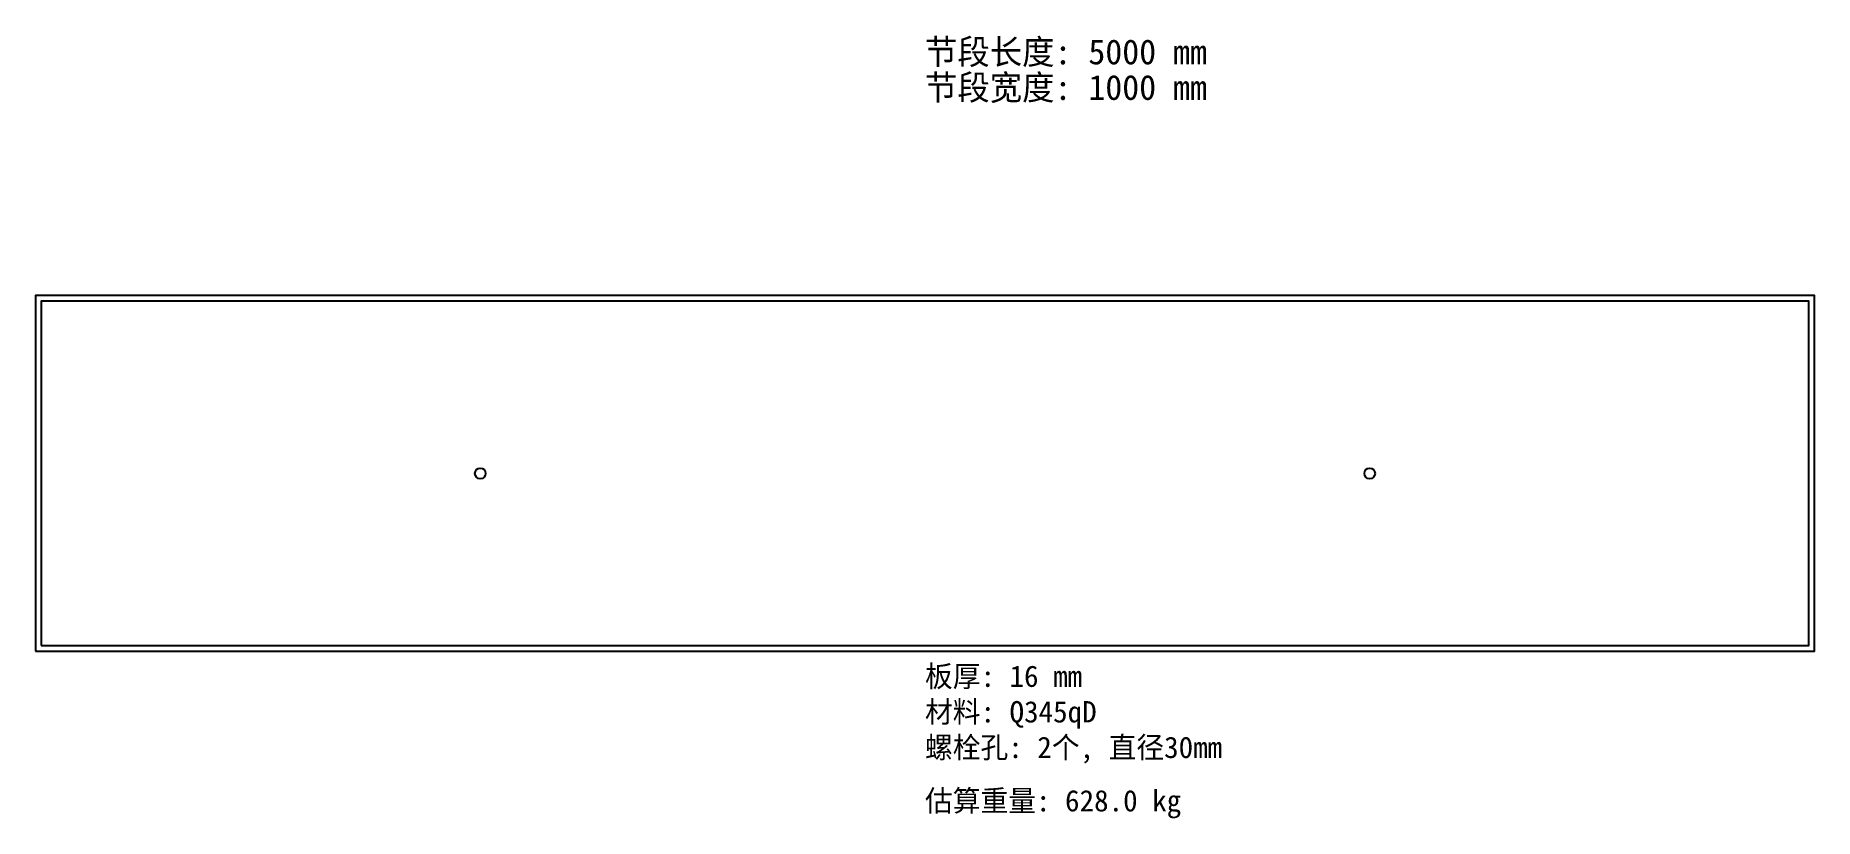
# Model space of a CAD drawing. Header units: millimetres. Extents: x 0 to 5000, y -470 to 1731.
import ezdxf

# ---------------------------------------------------------------- set-up
doc = ezdxf.new("R2010")
doc.units = ezdxf.units.MM
doc.layers.add('轮廓线', color=7, linetype='Continuous')

msp = doc.modelspace()

# ---------------------------------------------------------------- linework, layer by layer
at = {"layer": '轮廓线'}
for points in [[(0, 0), (5000, 0), (5000, 1000), (0, 1000), (0, 0)], [(16, 16), (4984, 16), (4984, 984), (16, 984), (16, 16)]]:
    msp.add_lwpolyline(points, close=True, dxfattribs=at)
for centre in [(1250, 500), (3750, 500)]:
    msp.add_circle(centre, 15, dxfattribs=at)

# ---------------------------------------------------------------- texts
for s, height, p in [('节段长度: 5000 mm', 70, (2500, 1650)), ('节段宽度: 1000 mm', 70, (2500, 1550)), ('板厚: 16 mm', 60, (2500, -100)), ('材料: Q345qD', 60, (2500, -200)), ('螺栓孔: 2个, 直径30mm', 60, (2500, -300)), ('估算重量: 628.0 kg', 60, (2500, -450))]:
    msp.add_text(s, height=height).set_placement(p)

doc.saveas('drawing.dxf')
